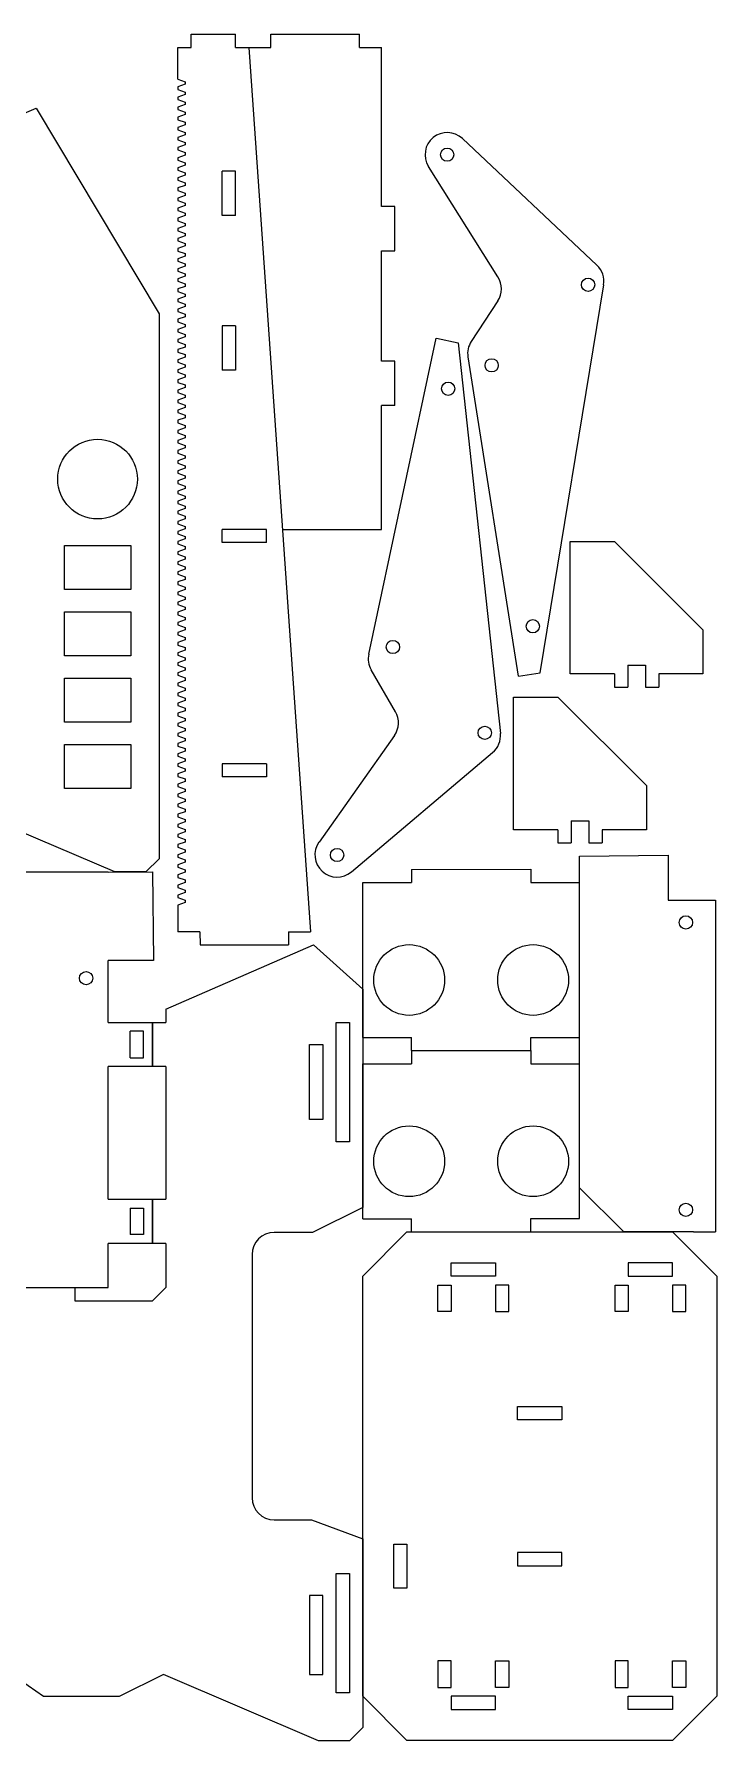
# Model space of a CAD drawing. Header units: millimetres. Extents: x 0 to 460, y 0 to 400.
# Drawn here: x 305.8 to 460, y 0 to 386 of the extents above; entities that cross this region are included whole.
import ezdxf

# ---------------------------------------------------------------- set-up
doc = ezdxf.new("R2010")
doc.units = ezdxf.units.MM
doc.layers.add('OL', color=1, linetype='Continuous')

msp = doc.modelspace()

# ---------------------------------------------------------------- linework, layer by layer
at = {"layer": 'OL'}
for p, q in [((338.24, 375.79), (338.24, 383)), ((338.24, 383), (341.24, 383)), ((341.24, 386), (351.24, 386)), ((341.24, 383), (341.24, 386)), ((351.24, 383), (351.24, 386)), ((351.24, 383), (354.24, 383)), ((354.24, 383), (368.24, 183)), ((354.24, 383), (359.24, 383)), ((359.24, 386), (379.24, 386)), ((359.24, 383), (359.24, 386)), ((379.24, 383), (379.24, 386)), ((379.24, 383), (384.24, 383)), ((384.24, 347), (384.24, 383)), ((338.24, 375.79), (339.88, 375.2)), ((339.88, 374.65), (338.24, 374.05)), ((339.88, 375.2), (339.88, 374.65)), ((338.24, 374.05), (338.24, 373.51)), ((338.24, 373.51), (339.88, 372.91)), ((339.88, 372.36), (338.24, 371.77)), ((338.24, 371.77), (338.24, 371.22)), ((338.24, 371.22), (339.88, 370.63)), ((339.88, 372.91), (339.88, 372.36)), ((339.88, 370.63), (339.88, 370.08)), ((289.51, 362.02), (306.2, 369.27)), ((306.2, 369.27), (334.01, 322.71)), ((339.88, 370.08), (338.24, 369.48)), ((338.24, 369.48), (338.24, 368.94)), ((338.24, 368.94), (339.88, 368.34)), ((339.88, 367.8), (338.24, 367.2)), ((338.24, 367.2), (338.24, 366.65)), ((339.88, 368.34), (339.88, 367.8)), ((338.24, 366.65), (339.88, 366.06)), ((339.88, 365.51), (338.24, 364.91)), ((338.24, 364.91), (338.24, 364.37)), ((338.24, 364.37), (339.88, 363.77)), ((339.88, 363.23), (338.24, 362.63)), ((339.88, 366.06), (339.88, 365.51)), ((339.88, 363.77), (339.88, 363.23)), ((338.24, 362.63), (338.24, 362.08)), ((338.24, 362.08), (339.88, 361.49)), ((339.88, 360.94), (338.24, 360.35)), ((338.24, 360.35), (338.24, 359.8)), ((338.24, 359.8), (339.88, 359.2)), ((339.88, 361.49), (339.88, 360.94)), ((339.88, 359.2), (339.88, 358.66)), ((402.52, 362.38), (432.93, 333.72)), ((339.88, 358.66), (338.24, 358.06)), ((338.24, 358.06), (338.24, 357.51)), ((338.24, 357.51), (339.88, 356.92)), ((339.88, 356.37), (338.24, 355.78)), ((338.24, 355.78), (338.24, 355.23)), ((338.24, 355.23), (339.88, 354.63)), ((339.88, 356.92), (339.88, 356.37)), ((410.56, 331.08), (394.86, 356.08)), ((339.88, 354.09), (338.24, 353.49)), ((338.24, 353.49), (338.24, 352.94)), ((338.24, 352.94), (339.88, 352.35)), ((339.88, 351.8), (338.24, 351.21)), ((339.88, 354.63), (339.88, 354.09)), ((339.88, 352.35), (339.88, 351.8)), ((351.24, 355), (348.24, 355)), ((348.24, 345), (348.24, 355)), ((351.24, 345), (351.24, 355)), ((338.24, 351.21), (338.24, 350.66)), ((338.24, 350.66), (339.88, 350.06)), ((339.88, 349.52), (338.24, 348.92)), ((338.24, 348.92), (338.24, 348.37)), ((338.24, 348.37), (339.88, 347.78)), ((339.88, 350.06), (339.88, 349.52)), ((339.88, 347.78), (339.88, 347.23)), ((339.88, 347.23), (338.24, 346.64)), ((338.24, 346.64), (338.24, 346.09)), ((338.24, 346.09), (339.88, 345.49)), ((339.88, 344.95), (338.24, 344.35)), ((338.24, 344.35), (338.24, 343.8)), ((338.24, 343.8), (339.88, 343.21)), ((339.88, 345.49), (339.88, 344.95)), ((351.24, 345), (348.24, 345)), ((387.24, 347), (384.24, 347)), ((387.24, 337), (387.24, 347)), ((339.88, 342.66), (338.24, 342.07)), ((338.24, 342.07), (338.24, 341.52)), ((338.24, 341.52), (339.88, 340.92)), ((339.88, 340.38), (338.24, 339.78)), ((338.24, 339.78), (338.24, 339.23)), ((339.88, 343.21), (339.88, 342.66)), ((339.88, 340.92), (339.88, 340.38)), ((338.24, 339.23), (339.88, 338.64)), ((339.88, 338.09), (338.24, 337.5)), ((338.24, 337.5), (338.24, 336.95)), ((338.24, 336.95), (339.88, 336.35)), ((339.88, 338.64), (339.88, 338.09)), ((339.88, 336.35), (339.88, 335.81)), ((384.24, 337), (387.24, 337)), ((384.24, 312), (384.24, 337)), ((339.88, 335.81), (338.24, 335.21)), ((338.24, 335.21), (338.24, 334.66)), ((338.24, 334.66), (339.88, 334.07)), ((339.88, 333.52), (338.24, 332.93)), ((338.24, 332.93), (338.24, 332.38)), ((338.24, 332.38), (339.88, 331.78)), ((339.88, 334.07), (339.88, 333.52)), ((339.88, 331.24), (338.24, 330.64)), ((338.24, 330.64), (338.24, 330.1)), ((338.24, 330.1), (339.88, 329.5)), ((339.88, 328.95), (338.24, 328.36)), ((338.24, 328.36), (338.24, 327.81)), ((339.88, 331.78), (339.88, 331.24)), ((339.88, 329.5), (339.88, 328.95)), ((420.1, 241.58), (434.44, 329.27)), ((338.24, 327.81), (339.88, 327.22)), ((339.88, 326.67), (338.24, 326.07)), ((338.24, 326.07), (338.24, 325.53)), ((338.24, 325.53), (339.88, 324.93)), ((339.88, 324.38), (338.24, 323.79)), ((339.88, 327.22), (339.88, 326.67)), ((339.88, 324.93), (339.88, 324.38)), ((410.52, 325.68), (404.52, 316.49)), ((334.01, 322.71), (334.01, 199.51)), ((338.24, 323.79), (338.24, 323.24)), ((338.24, 323.24), (339.88, 322.65)), ((339.88, 322.1), (338.24, 321.5)), ((338.24, 321.5), (338.24, 320.96)), ((338.24, 320.96), (339.88, 320.36)), ((339.88, 322.65), (339.88, 322.1)), ((339.88, 319.81), (338.24, 319.22)), ((338.24, 319.22), (338.24, 318.67)), ((338.24, 318.67), (339.88, 318.08)), ((339.88, 317.53), (338.24, 316.93)), ((338.24, 316.93), (338.24, 316.39)), ((339.88, 320.36), (339.88, 319.81)), ((339.88, 318.08), (339.88, 317.53)), ((348.24, 320), (348.24, 310)), ((351.24, 320), (348.24, 320)), ((351.24, 320), (351.24, 310)), ((381.36, 245.78), (396.61, 317.25)), ((396.64, 317.25), (401.53, 316.2)), ((338.24, 316.39), (339.88, 315.79)), ((339.88, 315.24), (338.24, 314.65)), ((338.24, 314.65), (338.24, 314.1)), ((338.24, 314.1), (339.88, 313.51)), ((339.88, 312.96), (338.24, 312.36)), ((339.88, 315.79), (339.88, 315.24)), ((339.88, 313.51), (339.88, 312.96)), ((401.53, 316.2), (411.1, 227.86)), ((403.77, 312.98), (415.13, 240.8)), ((338.24, 312.36), (338.24, 311.82)), ((338.24, 311.82), (339.88, 311.22)), ((339.88, 310.68), (338.24, 310.08)), ((338.24, 310.08), (338.24, 309.53)), ((338.24, 309.53), (339.88, 308.94)), ((339.88, 311.22), (339.88, 310.68)), ((339.88, 308.94), (339.88, 308.39)), ((351.24, 310), (348.24, 310)), ((387.24, 312), (384.24, 312)), ((387.24, 302), (387.24, 312)), ((339.88, 308.39), (338.24, 307.79)), ((338.24, 307.79), (338.24, 307.25)), ((338.24, 307.25), (339.88, 306.65)), ((339.88, 306.11), (338.24, 305.51)), ((338.24, 305.51), (338.24, 304.96)), ((338.24, 304.96), (339.88, 304.37)), ((339.88, 306.65), (339.88, 306.11)), ((339.88, 303.82), (338.24, 303.23)), ((338.24, 303.23), (338.24, 302.68)), ((338.24, 302.68), (339.88, 302.08)), ((339.88, 301.54), (338.24, 300.94)), ((339.88, 304.37), (339.88, 303.82)), ((339.88, 302.08), (339.88, 301.54)), ((387.24, 302), (384.24, 302)), ((384.24, 299), (384.24, 302)), ((338.24, 300.94), (338.24, 300.39)), ((338.24, 300.39), (339.88, 299.8)), ((339.88, 299.25), (338.24, 298.66)), ((338.24, 298.66), (338.24, 298.11)), ((338.24, 298.11), (339.88, 297.51)), ((339.88, 299.8), (339.88, 299.25)), ((339.88, 297.51), (339.88, 296.97)), ((384.24, 274), (384.24, 299)), ((339.88, 296.97), (338.24, 296.37)), ((338.24, 296.37), (338.24, 295.82)), ((338.24, 295.82), (339.88, 295.23)), ((339.88, 294.68), (338.24, 294.09)), ((338.24, 294.09), (338.24, 293.54)), ((338.24, 293.54), (339.88, 292.94)), ((339.88, 295.23), (339.88, 294.68)), ((339.88, 292.4), (338.24, 291.8)), ((338.24, 291.8), (338.24, 291.25)), ((338.24, 291.25), (339.88, 290.66)), ((339.88, 290.11), (338.24, 289.52)), ((338.24, 289.52), (338.24, 288.97)), ((339.88, 292.94), (339.88, 292.4)), ((339.88, 290.66), (339.88, 290.11)), ((338.24, 288.97), (339.88, 288.37)), ((339.88, 287.83), (338.24, 287.23)), ((338.24, 287.23), (338.24, 286.68)), ((338.24, 286.68), (339.88, 286.09)), ((339.88, 288.37), (339.88, 287.83)), ((339.88, 286.09), (339.88, 285.54)), ((339.88, 285.54), (338.24, 284.95)), ((338.24, 284.95), (338.24, 284.4)), ((338.24, 284.4), (339.88, 283.8)), ((339.88, 283.26), (338.24, 282.66)), ((338.24, 282.66), (338.24, 282.11)), ((338.24, 282.11), (339.88, 281.52)), ((339.88, 283.8), (339.88, 283.26)), ((339.88, 280.97), (338.24, 280.38)), ((338.24, 280.38), (338.24, 279.83)), ((338.24, 279.83), (339.88, 279.23)), ((339.88, 278.69), (338.24, 278.09)), ((338.24, 278.09), (338.24, 277.55)), ((339.88, 281.52), (339.88, 280.97)), ((339.88, 279.23), (339.88, 278.69)), ((338.24, 277.55), (339.88, 276.95)), ((339.88, 276.4), (338.24, 275.81)), ((338.24, 275.81), (338.24, 275.26)), ((338.24, 275.26), (339.88, 274.66)), ((339.88, 274.12), (338.24, 273.52)), ((339.88, 276.95), (339.88, 276.4)), ((339.88, 274.66), (339.88, 274.12)), ((338.24, 273.52), (338.24, 272.98)), ((338.24, 272.98), (339.88, 272.38)), ((339.88, 271.83), (338.24, 271.24)), ((338.24, 271.24), (338.24, 270.69)), ((338.24, 270.69), (339.88, 270.1)), ((339.88, 272.38), (339.88, 271.83)), ((358.24, 274), (348.24, 274)), ((348.24, 271), (348.24, 274)), ((358.24, 271), (348.24, 271)), ((358.24, 271), (358.24, 274)), ((361.87, 274), (384.24, 274)), ((456.87, 251.29), (436.87, 271.29)), ((339.88, 269.55), (338.24, 268.95)), ((338.24, 268.95), (338.24, 268.41)), ((338.24, 268.41), (339.88, 267.81)), ((339.88, 267.26), (338.24, 266.67)), ((338.24, 266.67), (338.24, 266.12)), ((339.88, 270.1), (339.88, 269.55)), ((339.88, 267.81), (339.88, 267.26)), ((338.24, 266.12), (339.88, 265.53)), ((339.88, 264.98), (338.24, 264.38)), ((338.24, 264.38), (338.24, 263.84)), ((338.24, 263.84), (339.88, 263.24)), ((339.88, 262.69), (338.24, 262.1)), ((339.88, 265.53), (339.88, 264.98)), ((339.88, 263.24), (339.88, 262.69)), ((338.24, 262.1), (338.24, 261.55)), ((338.24, 261.55), (339.88, 260.96)), ((339.88, 260.41), (338.24, 259.81)), ((338.24, 259.81), (338.24, 259.27)), ((338.24, 259.27), (339.88, 258.67)), ((339.88, 260.96), (339.88, 260.41)), ((339.88, 258.67), (339.88, 258.13)), ((339.88, 258.13), (338.24, 257.53)), ((338.24, 257.53), (338.24, 256.98)), ((338.24, 256.98), (339.88, 256.39)), ((339.88, 255.84), (338.24, 255.24)), ((338.24, 255.24), (338.24, 254.7)), ((339.88, 256.39), (339.88, 255.84)), ((338.24, 254.7), (339.88, 254.1)), ((339.88, 253.56), (338.24, 252.96)), ((338.24, 252.96), (338.24, 252.41)), ((338.24, 252.41), (339.88, 251.82)), ((339.88, 251.27), (338.24, 250.68)), ((339.88, 254.1), (339.88, 253.56)), ((339.88, 251.82), (339.88, 251.27)), ((338.24, 250.68), (338.24, 250.13)), ((338.24, 250.13), (339.88, 249.53)), ((339.88, 248.99), (338.24, 248.39)), ((338.24, 248.39), (338.24, 247.84)), ((338.24, 247.84), (339.88, 247.25)), ((339.88, 249.53), (339.88, 248.99)), ((339.88, 247.25), (339.88, 246.7)), ((339.88, 246.7), (338.24, 246.11)), ((338.24, 246.11), (338.24, 245.56)), ((338.24, 245.56), (339.88, 244.96)), ((339.88, 244.42), (338.24, 243.82)), ((338.24, 243.82), (338.24, 243.27)), ((338.24, 243.27), (339.88, 242.68)), ((339.88, 244.96), (339.88, 244.42)), ((439.87, 243.29), (439.87, 238.29)), ((439.87, 243.29), (443.87, 243.29)), ((443.87, 243.29), (443.87, 238.29)), ((339.88, 242.13), (338.24, 241.54)), ((338.24, 241.54), (338.24, 240.99)), ((338.24, 240.99), (339.88, 240.39)), ((339.88, 239.85), (338.24, 239.25)), ((339.88, 242.68), (339.88, 242.13)), ((339.88, 240.39), (339.88, 239.85)), ((387.41, 232.74), (381.92, 242.24)), ((415.16, 240.8), (420.1, 241.58)), ((436.87, 241.29), (436.87, 238.29)), ((446.87, 241.29), (446.87, 238.29)), ((338.24, 239.25), (338.24, 238.7)), ((338.24, 238.7), (339.88, 238.11)), ((339.88, 237.56), (338.24, 236.97)), ((338.24, 236.97), (338.24, 236.42)), ((338.24, 236.42), (339.88, 235.82)), ((339.88, 238.11), (339.88, 237.56)), ((339.88, 235.82), (339.88, 235.28)), ((444.1, 216.07), (424.1, 236.07)), ((436.87, 238.29), (439.87, 238.29)), ((443.87, 238.29), (446.87, 238.29)), ((339.88, 235.28), (338.24, 234.68)), ((338.24, 234.68), (338.24, 234.13)), ((338.24, 234.13), (339.88, 233.54)), ((339.88, 232.99), (338.24, 232.4)), ((338.24, 232.4), (338.24, 231.85)), ((338.24, 231.85), (339.88, 231.25)), ((339.88, 233.54), (339.88, 232.99)), ((339.88, 230.71), (338.24, 230.11)), ((338.24, 230.11), (338.24, 229.56)), ((338.24, 229.56), (339.88, 228.97)), ((339.88, 228.42), (338.24, 227.83)), ((338.24, 227.83), (338.24, 227.28)), ((339.88, 231.25), (339.88, 230.71)), ((339.88, 228.97), (339.88, 228.42)), ((338.24, 227.28), (339.88, 226.68)), ((339.88, 226.14), (338.24, 225.54)), ((338.24, 225.54), (338.24, 224.99)), ((338.24, 224.99), (339.88, 224.4)), ((339.88, 226.68), (339.88, 226.14)), ((339.88, 224.4), (339.88, 223.85)), ((387.16, 227.35), (370.13, 203.24)), ((339.88, 223.85), (338.24, 223.26)), ((338.24, 223.26), (338.24, 222.71)), ((338.24, 222.71), (339.88, 222.11)), ((339.88, 221.57), (338.24, 220.97)), ((338.24, 220.97), (338.24, 220.43)), ((338.24, 220.43), (339.88, 219.83)), ((339.88, 222.11), (339.88, 221.57)), ((348.24, 221), (348.24, 218)), ((358.24, 221), (348.24, 221)), ((358.24, 221), (358.24, 218)), ((377.44, 196.53), (409.35, 223.5)), ((339.88, 219.28), (338.24, 218.69)), ((338.24, 218.69), (338.24, 218.14)), ((338.24, 218.14), (339.88, 217.54)), ((339.88, 217), (338.24, 216.4)), ((338.24, 216.4), (338.24, 215.86)), ((339.88, 219.83), (339.88, 219.28)), ((339.88, 217.54), (339.88, 217)), ((358.24, 218), (348.24, 218)), ((338.24, 215.86), (339.88, 215.26)), ((339.88, 214.71), (338.24, 214.12)), ((338.24, 214.12), (338.24, 213.57)), ((338.24, 213.57), (339.88, 212.98)), ((339.88, 212.43), (338.24, 211.83)), ((339.88, 215.26), (339.88, 214.71)), ((339.88, 212.98), (339.88, 212.43)), ((324.01, 196.51), (289.01, 211.51)), ((338.24, 211.83), (338.24, 211.29)), ((338.24, 211.29), (339.88, 210.69)), ((339.88, 210.14), (338.24, 209.55)), ((338.24, 209.55), (338.24, 209)), ((338.24, 209), (339.88, 208.41)), ((339.88, 210.69), (339.88, 210.14)), ((339.88, 207.86), (338.24, 207.26)), ((338.24, 207.26), (338.24, 206.72)), ((338.24, 206.72), (339.88, 206.12)), ((339.88, 205.57), (338.24, 204.98)), ((338.24, 204.98), (338.24, 204.43)), ((339.88, 208.41), (339.88, 207.86)), ((339.88, 206.12), (339.88, 205.57)), ((424.1, 206.07), (424.1, 203.07)), ((427.1, 208.07), (427.1, 203.07)), ((427.1, 208.07), (431.1, 208.07)), ((431.1, 208.07), (431.1, 203.07)), ((434.1, 206.07), (434.1, 203.07)), ((338.24, 204.43), (339.88, 203.84)), ((339.88, 203.29), (338.24, 202.69)), ((338.24, 202.69), (338.24, 202.15)), ((338.24, 202.15), (339.88, 201.55)), ((339.88, 201.01), (338.24, 200.41)), ((339.88, 203.84), (339.88, 203.29)), ((339.88, 201.55), (339.88, 201.01)), ((424.1, 203.07), (427.1, 203.07)), ((431.1, 203.07), (434.1, 203.07)), ((334.01, 199.51), (331.01, 196.51)), ((338.24, 200.41), (338.24, 199.86)), ((338.24, 199.86), (339.88, 199.27)), ((339.88, 198.72), (338.24, 198.12)), ((338.24, 198.12), (338.24, 197.58)), ((338.24, 197.58), (339.88, 196.98)), ((339.88, 199.27), (339.88, 198.72)), ((339.88, 196.98), (339.88, 196.44)), ((391, 197.1), (418, 197.11)), ((391, 197.1), (391, 194.1)), ((418, 197.11), (418, 194.11)), ((429, 200.1), (449, 200.31)), ((429.01, 125.1), (429, 200.1)), ((449, 200.31), (449.01, 190.1)), ((322.5, 196.5), (332.5, 196.51)), ((331.01, 196.51), (324.01, 196.51)), ((332.5, 196.51), (332.71, 176.51)), ((339.88, 196.44), (338.24, 195.84)), ((338.24, 195.84), (338.24, 195.29)), ((338.24, 195.29), (339.88, 194.7)), ((339.88, 194.15), (338.24, 193.56)), ((338.24, 193.56), (338.24, 193.01)), ((338.24, 193.01), (339.88, 192.41)), ((339.88, 194.7), (339.88, 194.15)), ((380, 159.1), (380, 194.1)), ((380, 194.1), (391, 194.1)), ((418, 194.11), (429, 194.11)), ((429, 159.11), (429, 194.11)), ((339.88, 191.87), (338.24, 191.27)), ((338.24, 191.27), (338.24, 190.72)), ((338.24, 190.72), (339.88, 190.13)), ((339.88, 189.58), (338.24, 188.99)), ((339.88, 192.41), (339.88, 191.87)), ((339.88, 190.13), (339.88, 189.58)), ((449.01, 190.1), (454.72, 190.1)), ((454.72, 190.1), (459.72, 190.1)), ((459.72, 190.1), (459.72, 115.1)), ((338.24, 188.99), (338.24, 183)), ((343.24, 183), (338.24, 183)), ((343.24, 183), (343.26, 180)), ((363.24, 183), (368.24, 183)), ((363.24, 183), (363.27, 180)), ((335.5, 165.52), (368.89, 180)), ((343.26, 180), (363.27, 180)), ((368.89, 180), (380, 170)), ((332.71, 176.51), (322.5, 176.5)), ((380, 170), (380, 126.2)), ((322.5, 162.5), (332.5, 162.5)), ((332.5, 162.5), (332.5, 152.5)), ((335.5, 165.52), (335.5, 162.5)), ((327.5, 154.5), (327.5, 160.5)), ((330.5, 160.5), (327.5, 160.5)), ((330.5, 154.5), (330.5, 160.5)), ((380, 159.1), (391, 159.1)), ((391, 156.1), (391, 159.1)), ((418, 159.11), (429, 159.11)), ((418, 156.11), (418, 159.11)), ((327.5, 154.5), (330.5, 154.5)), ((391, 156.1), (418, 156.11)), ((391, 156.1), (418, 156.11)), ((391, 156.1), (391, 153.1)), ((418, 156.11), (418, 153.11)), ((332.5, 152.5), (322.5, 152.5)), ((335.5, 152.5), (335.5, 122.5)), ((380, 118.1), (380, 153.1)), ((380, 153.1), (391, 153.1)), ((418, 153.11), (429, 153.11)), ((429, 118.11), (429, 153.11)), ((380, 126.2), (380, 120.62)), ((439.01, 115.1), (429.01, 125.1)), ((322.5, 122.5), (332.5, 122.5)), ((327.5, 120.5), (330.5, 120.5)), ((327.5, 120.5), (327.5, 114.5)), ((330.5, 120.5), (330.5, 114.5)), ((332.5, 122.5), (332.5, 112.5)), ((380, 120.62), (368.67, 115)), ((380, 118.1), (391, 118.1)), ((391, 115.1), (391, 118.1)), ((418, 118.11), (429, 118.11)), ((418, 115.11), (418, 118.11)), ((332.5, 112.5), (322.5, 112.5)), ((330.5, 114.5), (327.5, 114.5)), ((335.5, 112.5), (335.5, 102.5)), ((368.67, 115), (360, 115)), ((390, 115.1), (380, 105.1)), ((391, 115.1), (418, 115.11)), ((454.72, 115.1), (439.01, 115.1)), ((450, 115.1), (460, 105.1)), ((454.72, 115.1), (459.72, 115.1)), ((355, 110), (355, 55)), ((305, 102.5), (315, 102.5)), ((315, 102.5), (315, 99.5)), ((335.5, 102.5), (332.5, 99.5)), ((315, 99.5), (332.5, 99.5)), ((360, 50), (368.4, 50)), ((368.4, 50), (380, 45.7)), ((380, 45.7), (380, 40.37)), ((380, 40.37), (380, 3)), ((307.86, 10), (290, 22.5)), ((335, 15), (325, 10)), ((370, 0), (335, 15)), ((325, 10), (307.86, 10)), ((390, 0.1), (380, 10.1)), ((450, 0.1), (460, 10.1)), ((380, 3), (377, 0)), ((377, 0), (370, 0))]:
    msp.add_line(p, q, dxfattribs=at)
for points in [[(312.61, 270.37), (327.61, 270.37), (327.61, 260.37), (312.61, 260.37)], [(312.61, 255.37), (327.61, 255.37), (327.61, 245.37), (312.61, 245.37)], [(312.61, 240.37), (327.61, 240.37), (327.61, 230.37), (312.61, 230.37)], [(312.61, 225.37), (327.61, 225.37), (327.61, 215.37), (312.61, 215.37)], [(374, 162.5), (377, 162.5), (377, 135.5), (374, 135.5)], [(368, 157.5), (371, 157.5), (371, 140.5), (368, 140.5)], [(400, 105.1), (400, 108.1), (410, 108.1), (410, 105.1)], [(450, 105.1), (450, 108.1), (440, 108.1), (440, 105.1)], [(400, 103.1), (400, 97.1), (397, 97.1), (397, 103.1)], [(410, 103.1), (410, 97.1), (413, 97.1), (413, 103.1)], [(440, 103.1), (440, 97.1), (437, 97.1), (437, 103.1)], [(450, 103.1), (450, 97.1), (453, 97.1), (453, 103.1)], [(425, 75.6), (425, 72.6), (415, 72.6), (415, 75.6)], [(390, 44.49), (390, 34.52), (387, 34.52), (387, 44.49)], [(425, 39.6), (425, 42.6), (415, 42.6), (415, 39.6)], [(374, 37.87), (377, 37.87), (377, 10.87), (374, 10.87)], [(371, 32.87), (368, 32.87), (368, 15), (371, 15)], [(400, 12.1), (400, 18.1), (397, 18.1), (397, 12.1)], [(410, 12.1), (410, 18.1), (413, 18.1), (413, 12.1)], [(440, 12.1), (440, 18.1), (437, 18.1), (437, 12.1)], [(450, 12.1), (450, 18.1), (453, 18.1), (453, 12.1)], [(400, 10.1), (400, 7.1), (410, 7.1), (410, 10.1)], [(450, 10.1), (450, 7.1), (440, 7.1), (440, 10.1)]]:
    msp.add_lwpolyline(points, close=True, dxfattribs=at)
for points in [[(436.87, 241.29), (426.87, 241.29), (426.87, 271.29), (436.87, 271.29)], [(456.87, 251.29), (456.87, 241.29), (446.87, 241.29)], [(424.1, 206.07), (414.1, 206.07), (414.1, 236.07), (424.1, 236.07)], [(444.1, 216.07), (444.1, 206.07), (434.1, 206.07)], [(322.5, 196.5), (257.5, 196.5)], [(322.5, 162.5), (322.5, 176.5)], [(335.5, 152.5), (332.5, 152.5), (332.5, 162.5), (335.5, 162.5)], [(322.5, 122.5), (322.5, 152.5)], [(335.5, 112.5), (332.5, 112.5), (332.5, 122.5), (335.5, 122.5)], [(247.5, 112.5), (247.5, 102.5), (322.5, 102.5), (322.5, 112.5)], [(390, 115.1), (450, 115.1)], [(380, 10.1), (380, 105.1)], [(460, 105.1), (460, 10.1)], [(450, 0.1), (390, 0.1)]]:
    msp.add_lwpolyline(points, dxfattribs=at)
for centre, radius in [((399.09, 358.74), 1.5), ((430.91, 329.33), 1.5), ((409.14, 311.09), 1.5), ((399.31, 305.8), 1.5), ((320.11, 285.37), 9), ((320.11, 285.37), 9), ((418.44, 252.08), 1.5), ((386.82, 247.39), 1.5), ((407.57, 227.99), 1.5), ((374.21, 200.35), 1.5), ((453.01, 185.1), 1.5), ((390.5, 172.08), 8), ((418.5, 172.08), 8), ((317.5, 172.5), 1.5), ((390.5, 131.08), 8), ((418.5, 131.08), 8), ((453.01, 120.1), 1.5)]:
    msp.add_circle(centre, radius, dxfattribs=at)
for centre, start, end in [((399.09, 358.74), 46.6955, 212.1312), ((429.5, 330.08), 350.7153, 46.6955), ((406.33, 328.42), 326.8728, 32.1312), ((408.71, 313.76), 146.8728, 188.9478), ((386.25, 244.74), 167.9494, 210.0244), ((383.08, 230.24), 324.766, 30.0244), ((406.13, 227.32), 310.2017, 6.1819), ((374.21, 200.35), 144.766, 310.2017), ((360, 110), 90, 180), ((360, 55), 180, 270)]:
    msp.add_arc(centre, 5, start, end, dxfattribs=at)

doc.saveas('drawing.dxf')
